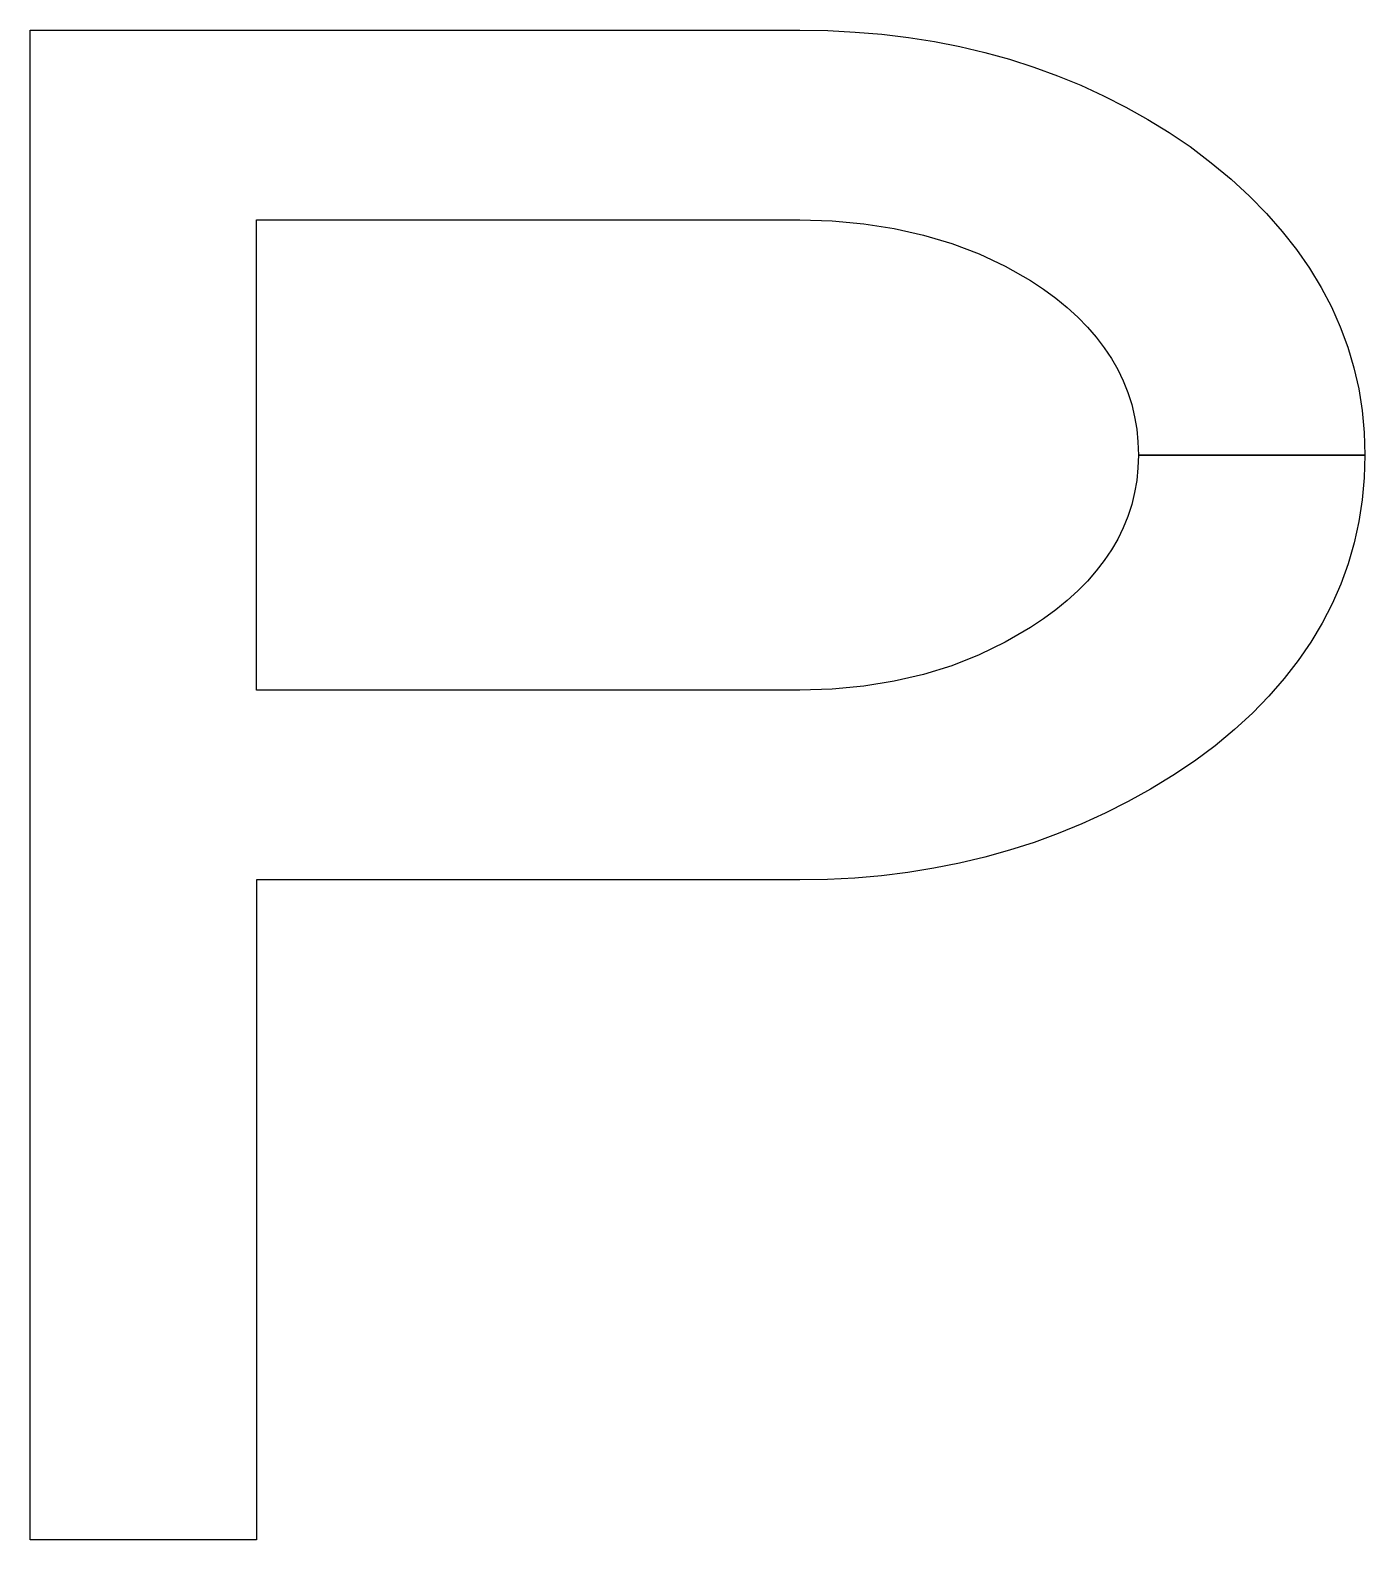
# Model space of a CAD drawing. Header units: metres. Extents: x 0 to 44.2, y 0 to 50.
import ezdxf

# ---------------------------------------------------------------- set-up
doc = ezdxf.new("R2010")
doc.units = ezdxf.units.M

msp = doc.modelspace()

# ---------------------------------------------------------------- linework, layer by layer
msp.add_lwpolyline([(44.214, 35.929), (44.192, 35.177), (44.126, 34.442), (44.016, 33.722), (43.862, 33.018), (43.663, 32.329), (43.421, 31.656), (43.134, 30.999), (42.804, 30.357), (42.429, 29.731), (42.01, 29.121), (41.547, 28.526), (41.04, 27.946), (40.489, 27.383), (39.894, 26.835), (39.255, 26.302), (38.571, 25.786), (37.851, 25.31), (37.117, 24.865), (36.371, 24.451), (35.612, 24.067), (34.84, 23.714), (34.055, 23.392), (33.257, 23.1), (32.446, 22.839), (31.623, 22.609), (30.787, 22.41), (29.938, 22.241), (29.076, 22.103), (28.201, 21.995), (27.314, 21.919), (26.413, 21.872), (25.5, 21.857), (7.5, 21.857), (7.5, 0), (0, 0), (0, 50), (25.5, 50), (26.421, 49.985), (27.327, 49.94), (28.218, 49.864), (29.094, 49.759), (29.955, 49.623), (30.8, 49.458), (31.631, 49.262), (32.446, 49.036), (33.247, 48.78), (34.032, 48.493), (34.803, 48.177), (35.558, 47.83), (36.298, 47.454), (37.023, 47.047), (37.734, 46.61), (38.429, 46.143), (39.129, 45.609), (39.785, 45.061), (40.395, 44.5), (40.96, 43.924), (41.48, 43.335), (41.954, 42.731), (42.384, 42.114), (42.768, 41.482), (43.107, 40.837), (43.401, 40.177), (43.649, 39.504), (43.853, 38.817), (44.011, 38.116), (44.124, 37.401), (44.192, 36.672), (44.214, 35.929)])
at = {"layer": 'InnerContours'}
msp.add_lwpolyline([(44.214, 35.929), (36.714, 35.929), (36.7, 35.504), (36.658, 35.089), (36.589, 34.683), (36.491, 34.286), (36.366, 33.897), (36.212, 33.518), (36.031, 33.147), (35.821, 32.786), (35.584, 32.433), (35.319, 32.089), (35.026, 31.754), (34.705, 31.429), (34.357, 31.112), (33.98, 30.804), (33.575, 30.504), (33.143, 30.214), (32.305, 29.729), (31.433, 29.308), (30.528, 28.952), (29.589, 28.661), (28.617, 28.434), (27.612, 28.272), (26.573, 28.175), (25.5, 28.143), (7.5, 28.143), (7.5, 43.714), (25.5, 43.714), (26.573, 43.683), (27.612, 43.589), (28.617, 43.433), (29.589, 43.214), (30.528, 42.933), (31.433, 42.589), (32.305, 42.183), (33.143, 41.714), (33.575, 41.424), (33.98, 41.124), (34.357, 40.814), (34.705, 40.496), (35.026, 40.167), (35.319, 39.829), (35.584, 39.482), (35.821, 39.125), (36.031, 38.759), (36.212, 38.383), (36.366, 37.997), (36.491, 37.603), (36.589, 37.198), (36.658, 36.785), (36.7, 36.361), (36.714, 35.929), (44.214, 35.929)], dxfattribs=at)

doc.saveas('drawing.dxf')
